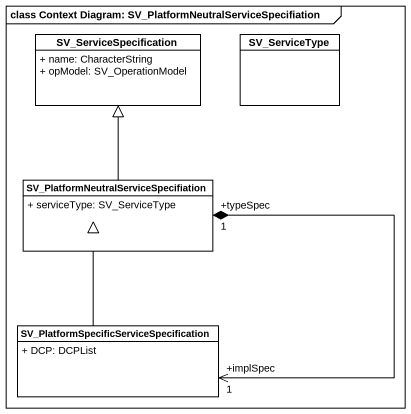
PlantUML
@startuml
mainframe class Context Diagram: SV_PlatformNeutralServiceSpecifiation
hide circle
hide empty members
skinparam classAttributeIconSize 0
class SV_ServiceSpecification {
  + name: CharacterString
  + opModel: SV_OperationModel
}
class SV_ServiceType
class "SV_PlatformNeutralServiceSpecifiation" as SV_PlatformNeutralServiceSpe {
  + serviceType: SV_ServiceType
}
class "SV_PlatformSpecificServiceSpecification" as SV_PlatformSpecificServiceSp {
  + DCP: DCPList
}
SV_PlatformNeutralServiceSpe -up-|> SV_ServiceSpecification
SV_PlatformNeutralServiceSpe "+typeSpec\n1" *--> "+implSpec\n1" SV_PlatformSpecificServiceSp
SV_PlatformSpecificServiceSp -up-|> SV_PlatformNeutralServiceSpe
@enduml
